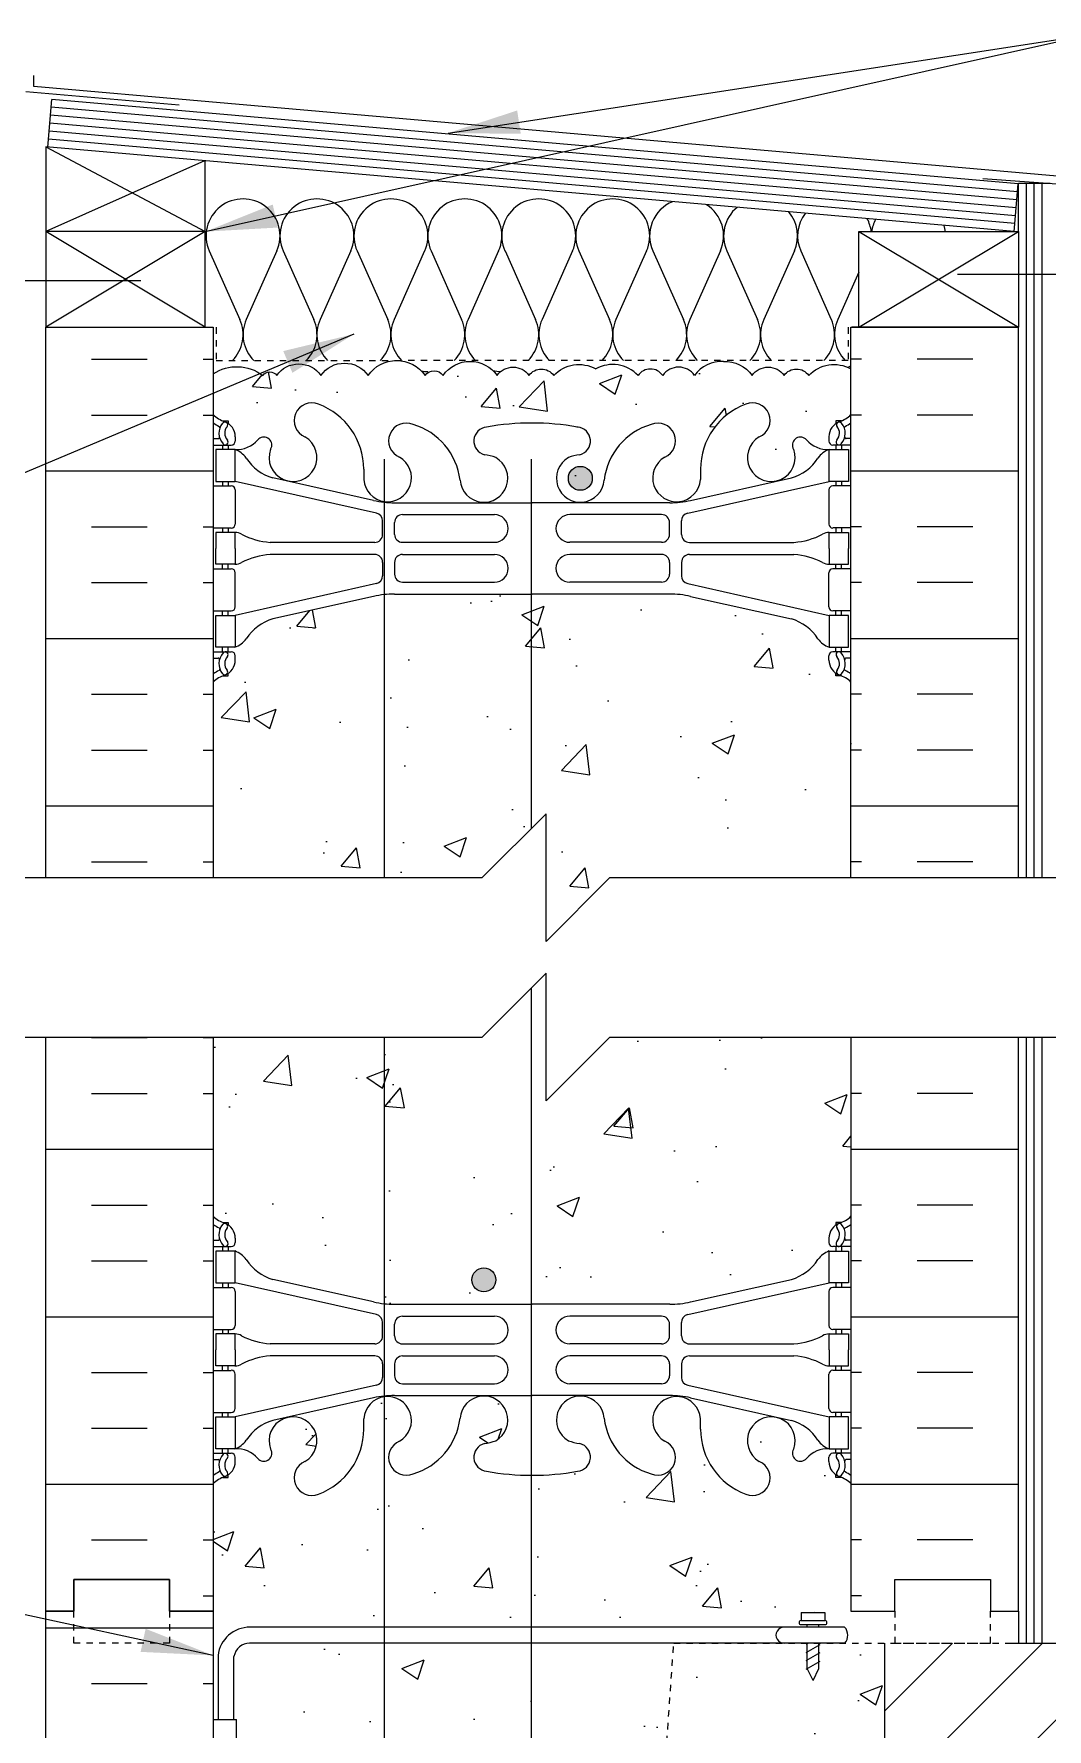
# Model space of a CAD drawing. Header units: inches. Extents: x 98 to 204, y 121 to 199.
# Drawn here: x 169.32 to 185.2, y 171.06 to 197.63 of the extents above; entities that cross this region are included whole.
import ezdxf

# ---------------------------------------------------------------- set-up
doc = ezdxf.new("R2010")
doc.units = ezdxf.units.IN
doc.header["$LTSCALE"] = 0.5
doc.header["$MEASUREMENT"] = 0
doc.linetypes.add('DASHED2', pattern=[0.375, 0.25, -0.125])
doc.linetypes.add('HIDDEN2', pattern=[0.1875, 0.125, -0.0625])
for name, color, linetype in [('HATCH', 12, 'Continuous'), ('Hidden2', 12, 'HIDDEN2'), ('line25', 2, 'Continuous'), ('LINE3', 3, 'Continuous'), ('LINE50', 5, 'Continuous'), ('LINE9', 9, 'Continuous'), ('TEXT', 4, 'Continuous'), ('Web_Edge', 9, 'Continuous')]:
    doc.layers.add(name, color=color, linetype=linetype)
doc.styles.add('DIM', font='romans.shx', dxfattribs={"width": 0.7})
doc.dimstyles.new('ext_12', dxfattribs={"dimscale": 12, "dimtxt": 0.09375, "dimasz": 0.09375, "dimexe": 0.09375, "dimexo": 0.0625, "dimgap": 0.0625, "dimtad": 1, "dimdec": 1, "dimzin": 3, "dimdsep": 46, "dimlunit": 4, "dimtxsty": 'DIM', "dimcen": 0.09, "dimdle": 0.09375, "dimclrt": 4, "dimadec": 0, "dimazin": 0, "dimtfac": 1, "dimtdec": 1, "dimtmove": 2, "dimatfit": 3, "dimfxl": 1, "dimfrac": 2, "dimtolj": 1, "dimtzin": 0, "dimarcsym": 0})

msp = doc.modelspace()

# ---------------------------------------------------------------- hatches: boundary and pattern name
at = {"layer": 'HATCH'}
h = msp.add_hatch(dxfattribs=at)
h.set_pattern_fill('INSUL', color=256, scale=7, style=0)
h.set_pattern_definition([(0, (-2754.034, -221.3484), (0, 2.625), []), (0, (-2754.034, -220.4734), (0, 2.625), [0.875, -0.875]), (0, (-2754.034, -219.5984), (0, 2.625), [0.875, -0.875])])
h.paths.add_polyline_path([(172.128, 193.03), (169.503, 193.03), (169.503, 184.405), (172.128, 184.405)])
h = msp.add_hatch(dxfattribs=at)
h.set_pattern_fill('INSUL', color=256, scale=7, style=0)
h.set_pattern_definition([(180, (3108.2892, -221.3484), (0, 2.625), []), (180, (3108.2892, -220.4734), (0, 2.625), [0.875, -0.875]), (180, (3108.2892, -219.5984), (0, 2.625), [0.875, -0.875])])
h.paths.add_polyline_path([(184.753, 193.03), (182.128, 193.03), (182.128, 184.405), (184.753, 184.405)])
h = msp.add_hatch(dxfattribs=at)
h.set_pattern_fill('AR-CONC', color=256, scale=0.5)
h.set_pattern_definition([(50, (0, 0), (3.5863, -0.31376), [0.375, -4.125]), (355, (0, 0), (-0.693757, 3.76096), [0.3, -3.3]), (100.4514, (0.299, -0.026), (2.892544, 3.4472), [0.3187, -3.50571]), (46.1842, (0, 1), (5.33621, -0.8276), [0.5625, -6.1875]), (96.6356, (0.4447, 0.931), (4.67331, 4.87059), [0.47805, -5.25857]), (351.1842, (0, 1), (4.67331, 4.87059), [0.45, -4.95]), (21, (0.5, 0.75), (2.984535, -2.013094), [0.375, -4.125]), (326, (0.5, 0.75), (1.216577, 3.62575), [0.3, -3.3]), (71.4514, (0.7487, 0.5822), (4.20111, 1.612656), [0.3187, -3.50571]), (37.5, (0, 0), (0.060799, 1.664469), [0, -3.26, 0, -3.35, 0, -3.3125]), (7.5, (0, 0), (1.315348, 1.972059), [0, -1.91, 0, -3.185, 0, -1.2625]), (327.5, (-1.115, 0), (2.669112, -0.1127744), [0, -1.25, 0, -3.9, 0, -5.175]), (317.5, (-1.615, 0), (2.91593, 0.500525), [0, -1.625, 0, -2.59, 0, -3.675])])
h.paths.add_polyline_path([(182.128, 148.713, 0.08841), (181.982, 148.81), (181.892, 148.81), (181.892, 148.852, -0.249069), (181.782, 149.059), (181.782, 149.127, -0.414214), (181.844, 149.189), (181.892, 149.189), (181.892, 149.259), (181.787, 149.259, -0.155529), (181.611, 149.393, 0.180914), (181.193, 149.704), (179.612, 150.057, 0.054974), (179.286, 150.093), (177.128, 150.093), (174.97, 150.093, 0.054974), (174.643, 150.057), (173.062, 149.704, 0.180914), (172.644, 149.393, -0.155529), (172.469, 149.259), (172.364, 149.259), (172.364, 149.189), (172.411, 149.189, -0.414214), (172.474, 149.127), (172.474, 149.059, -0.249069), (172.364, 148.852), (172.364, 148.81), (172.274, 148.81, 0.088416), (172.128, 148.713), (172.128, 145.908), (175.917, 145.908), (176.917, 146.908), (176.917, 145.908), (176.917, 144.908), (177.917, 145.908), (182.128, 145.908)])
h.paths.add_polyline_path([(182.128, 154.905), (182.128, 155.665), (182.043, 155.404, -0.6), (181.943, 155.404), (181.894, 155.554), (181.768, 155.554, -0.414214), (181.718, 155.604), (181.718, 155.634), (181.618, 155.634), (181.618, 157.471, 0.108935), (181.465, 157.358, -0.8344), (181.253, 157.484), (181.265, 157.505, 2.155404), (180.726, 157.31, -1), (180.513, 156.799, -0.311223), (179.804, 157.815), (179.804, 157.98, 1.661382), (179.243, 157.628, -1), (179.03, 157.117, -0.30095), (178.294, 157.989, 1.661382), (177.732, 157.636, 0.055617), (177.912, 157.591, -0.843243), (177.877, 157.158, -0.049932), (177.128, 157.094, -0.049932), (176.378, 157.158, -0.843243), (176.343, 157.591, 0.055617), (176.523, 157.636, 1.661382), (175.962, 157.989, -0.30095), (175.225, 157.117, -1), (175.012, 157.628, 1.661382), (174.451, 157.98), (174.451, 157.815, -0.311223), (173.742, 156.799, -1), (173.529, 157.31, 2.155404), (172.99, 157.505), (173.002, 157.484, -0.834375), (172.79, 157.358, 0.108938), (172.638, 157.471), (172.638, 155.634), (172.538, 155.634), (172.538, 155.604, -0.414214), (172.488, 155.554), (172.362, 155.554), (172.313, 155.404, -0.6), (172.213, 155.404), (172.128, 155.665), (172.128, 154.905), (172.128, 152.905, 0.088416), (172.274, 152.808), (172.364, 152.808), (172.364, 152.766, -0.249069), (172.474, 152.559), (172.474, 152.492, -0.414214), (172.411, 152.429), (172.364, 152.429), (172.364, 152.359), (172.469, 152.359, 0.231736), (172.826, 152.51, -0.8344), (173.038, 152.385), (173.026, 152.363, 2.155404), (173.565, 152.558, -1), (173.778, 153.069, -0.311223), (174.487, 152.053), (174.487, 151.888, 1.661382), (175.048, 152.24, -1), (175.261, 152.752, -0.30095), (175.998, 151.879, 1.661382), (176.559, 152.232, 0.055617), (176.379, 152.278, -0.843243), (176.414, 152.71, -0.047544), (177.128, 152.775, -0.047544), (177.841, 152.71, -0.843243), (177.876, 152.278, 0.055617), (177.696, 152.232, 1.661382), (178.258, 151.879, -0.30095), (178.994, 152.752, -1), (179.207, 152.24, 1.661382), (179.768, 151.888), (179.768, 152.053, -0.311223), (180.477, 153.069, -1), (180.69, 152.558, 2.155404), (181.229, 152.363), (181.217, 152.385, -0.834375), (181.429, 152.51, 0.23174), (181.787, 152.359), (181.892, 152.359), (181.892, 152.429), (181.844, 152.429, -0.414214), (181.782, 152.492), (181.782, 152.559, -0.249069), (181.892, 152.766), (181.892, 152.808), (181.982, 152.808, 0.08841), (182.128, 152.905)])
h.paths.add_polyline_path([(177.051, 159.739, 0.225652), (176.676, 160.114), (173.013, 160.114, 0.225652), (172.638, 159.739), (172.638, 158.899, 0.225652), (173.013, 158.524), (176.676, 158.524, 0.225652), (177.051, 158.899)])
h.paths.add_polyline_path([(177.051, 161.521, 0.225652), (176.676, 161.896), (173.013, 161.896, 0.225652), (172.638, 161.521), (172.638, 160.68, 0.225652), (173.013, 160.305), (176.676, 160.305, 0.225652), (177.051, 160.68)])
h.paths.add_polyline_path([(181.618, 161.521, 0.225652), (181.243, 161.896), (177.579, 161.896, 0.225652), (177.204, 161.521), (177.204, 160.68, 0.225652), (177.579, 160.305), (181.243, 160.305, 0.225652), (181.618, 160.68)])
h.paths.add_polyline_path([(181.243, 160.114), (177.579, 160.114, 0.225652), (177.204, 159.739), (177.204, 158.899, 0.225652), (177.579, 158.524), (181.243, 158.524, 0.225652), (181.618, 158.899), (181.618, 159.739, 0.225652)])
h.paths.add_polyline_path([(181.618, 163.593), (181.498, 163.793), (181.498, 163.905), (182.128, 163.905), (182.128, 164.405), (178.815, 164.405, -0.146886), (178.712, 164.436, 0.282763), (178.642, 164.399, 0.520567), (178.438, 164.399, 0.520567), (178.231, 164.399, 0.520567), (178.093, 164.399, 0.520567), (177.955, 164.399, 0.520567), (177.557, 164.399, 0.520567), (177.396, 164.399, 0.520567), (177.175, 164.399, 0.520567), (176.895, 164.399, 0.520567), (176.708, 164.399, 0.520567), (176.481, 164.399, 0.507124), (176.262, 164.399, 0.507124), (176.043, 164.399, 0.520567), (175.816, 164.399, 0.520567), (175.629, 164.399, 0.520567), (175.349, 164.399, 0.520567), (175.128, 164.399, 0.520567), (174.967, 164.399, 0.520567), (174.569, 164.399, 0.520567), (174.431, 164.399, 0.520567), (174.293, 164.399, 0.520567), (174.086, 164.399, 0.520567), (173.882, 164.399, 0.498871), (173.762, 164.413, 0.507124), (173.543, 164.413, 0.520567), (173.316, 164.413, 0.520567), (173.129, 164.413, 0.520567), (172.849, 164.413, 0.520567), (172.628, 164.413, 0.410397), (172.493, 164.438), (172.493, 164.28), (172.128, 164.28), (172.128, 163.905), (172.758, 163.905), (172.758, 163.793), (172.638, 163.593), (172.638, 162.231, 0.268156), (172.799, 162.083), (181.456, 162.083, 0.268138), (181.618, 162.231)])
h.paths.add_polyline_path([(178.979, 167.124), (179.104, 168.911, 0.932515), (179.156, 169.657), (179.348, 172.405), (172.697, 172.405, 0.366745), (172.453, 172.194), (172.453, 171.21), (172.493, 171.21), (172.493, 170.01), (172.128, 170.01), (172.128, 169.26), (172.493, 169.26), (172.493, 168.06), (172.128, 168.06), (172.128, 167.31), (172.493, 167.31), (172.493, 166.11), (172.128, 166.11), (172.128, 165.36), (172.493, 165.36), (172.493, 164.438, -0.410397), (172.628, 164.413, -0.520567), (172.849, 164.413, -0.520567), (173.129, 164.413, -0.520567), (173.316, 164.413, -0.520567), (173.543, 164.413, -0.507124), (173.762, 164.413, -0.498871), (173.882, 164.399, -0.520567), (174.086, 164.399, -0.520567), (174.293, 164.399, -0.520567), (174.431, 164.399, -0.520567), (174.569, 164.399, -0.520567), (174.967, 164.399, -0.520567), (175.128, 164.399, -0.520567), (175.349, 164.399, -0.520567), (175.629, 164.399, -0.520567), (175.816, 164.399, -0.520567), (176.043, 164.399, -0.507124), (176.262, 164.399, -0.507124), (176.481, 164.399, -0.520567), (176.708, 164.399, -0.520567), (176.895, 164.399, -0.520567), (177.175, 164.399, -0.520567), (177.396, 164.399, -0.520567), (177.557, 164.399, -0.520567), (177.955, 164.399, -0.520567), (178.093, 164.399, -0.520567), (178.231, 164.399, -0.520567), (178.438, 164.399, -0.520567), (178.642, 164.399, -0.282763), (178.712, 164.436, -0.743853), (178.815, 164.78)])
h.paths.add_polyline_path([(182.655, 170.905), (182.655, 172.405), (181.626, 172.405), (181.626, 172.007), (181.533, 171.82), (181.439, 172.007), (181.439, 172.405), (179.348, 172.405), (179.156, 169.657, -0.932515), (179.104, 168.911), (178.979, 167.124), (180.425, 167.276, -0.559194)])
h.paths.add_polyline_path([(182.655, 170.905, 0.559194), (180.425, 167.276, 1.788289)])
h.paths.add_polyline_path([(182.128, 174.905, 0.08841), (181.982, 175.003), (181.892, 175.003), (181.892, 175.044, -0.249069), (181.782, 175.251), (181.782, 175.319, -0.414214), (181.844, 175.381), (181.892, 175.381), (181.892, 175.451), (181.787, 175.451, 0.231736), (181.429, 175.3, -0.8344), (181.217, 175.426), (181.229, 175.447, 2.155404), (180.69, 175.253, -1), (180.477, 174.742, -0.311223), (179.768, 175.758), (179.768, 175.923, 1.661382), (179.207, 175.57, -1), (178.994, 175.059, -0.30095), (178.258, 175.931, 1.661382), (177.696, 175.578, 0.055617), (177.876, 175.533, -0.843243), (177.841, 175.101, -0.047544), (177.128, 175.036, -0.047544), (176.414, 175.101, -0.843243), (176.379, 175.533, 0.055617), (176.559, 175.578, 1.661382), (175.998, 175.931, -0.30095), (175.261, 175.059, -1), (175.048, 175.57, 1.661382), (174.487, 175.923), (174.487, 175.758, -0.311223), (173.778, 174.742, -1), (173.565, 175.253, 2.155404), (173.026, 175.447), (173.038, 175.426, -0.834375), (172.826, 175.3, 0.23174), (172.469, 175.451), (172.364, 175.451), (172.364, 175.381), (172.411, 175.381, -0.414214), (172.474, 175.319), (172.474, 175.251, -0.249069), (172.364, 175.044), (172.364, 175.003), (172.274, 175.003, 0.088416), (172.128, 174.905), (172.128, 172.905), (172.128, 171.21), (172.204, 171.21), (172.204, 172.212, -0.379483), (172.696, 172.655), (181.439, 172.655), (181.439, 172.695), (181.345, 172.695, -1), (181.345, 172.758), (181.345, 172.883), (181.72, 172.883), (181.72, 172.758, -1), (181.72, 172.695), (181.626, 172.695), (181.626, 172.655), (182.029, 172.655, -0.386179), (182.031, 172.405), (182.655, 172.405), (182.815, 172.405), (182.815, 172.905), (182.128, 172.905)])
h.paths.add_polyline_path([(181.611, 178.417, -0.155529), (181.787, 178.551), (181.892, 178.551), (181.892, 178.621), (181.844, 178.621, -0.414214), (181.782, 178.684), (181.782, 178.751, -0.249069), (181.892, 178.959), (181.892, 179), (181.982, 179, 0.08841), (182.128, 179.098), (182.128, 181.905), (178.346, 181.905), (177.346, 180.905), (177.346, 182.905), (176.346, 181.905), (172.128, 181.905), (172.128, 179.098, 0.088416), (172.274, 179), (172.364, 179), (172.364, 178.959, -0.249069), (172.474, 178.751), (172.474, 178.684, -0.414214), (172.411, 178.621), (172.364, 178.621), (172.364, 178.551), (172.469, 178.551, -0.155529), (172.644, 178.417, 0.180914), (173.062, 178.106), (174.643, 177.753, 0.054974), (174.97, 177.717), (177.128, 177.717), (179.286, 177.717, 0.054974), (179.612, 177.753), (181.193, 178.106, 0.180914)])
h.paths.add_polyline_path([(182.128, 187.469, 0.08841), (181.982, 187.566), (181.892, 187.566), (181.892, 187.608, -0.249069), (181.782, 187.815), (181.782, 187.882, -0.414214), (181.844, 187.945), (181.892, 187.945), (181.892, 188.015), (181.787, 188.015, -0.155529), (181.611, 188.149, 0.180914), (181.193, 188.46), (179.612, 188.813, 0.054974), (179.286, 188.849), (177.128, 188.849), (174.97, 188.849, 0.054974), (174.643, 188.813), (173.062, 188.46, 0.180914), (172.644, 188.149, -0.155529), (172.469, 188.015), (172.364, 188.015), (172.364, 187.945), (172.411, 187.945, -0.414214), (172.474, 187.882), (172.474, 187.815, -0.249069), (172.364, 187.608), (172.364, 187.566), (172.274, 187.566, 0.088416), (172.128, 187.469), (172.128, 184.405), (176.346, 184.405), (177.346, 185.405), (177.346, 183.405), (178.346, 184.405), (182.128, 184.405)])
h.paths.add_polyline_path([(182.128, 192.381, 0.336749), (181.466, 192.276, 0.520567), (181.079, 192.276, 0.520567), (180.579, 192.276, 0.259173), (180.128, 192.496, 0.259173), (179.676, 192.276, 0.520567), (179.176, 192.276, 0.520567), (178.79, 192.276, 0.336749), (178.128, 192.381, 0.336749), (177.466, 192.276, 0.520567), (177.079, 192.276, 0.520567), (176.579, 192.276, 0.520567), (175.732, 192.276, 0.520567), (175.45, 192.276, 0.520567), (174.556, 192.276, 0.520567), (173.816, 192.276, 0.520567), (173.123, 192.276, 0.520567), (172.903, 192.276, 0.321585), (172.128, 192.301), (172.128, 191.661, 0.088416), (172.274, 191.564), (172.364, 191.564), (172.364, 191.522, -0.249069), (172.474, 191.315), (172.474, 191.247, -0.414214), (172.411, 191.185), (172.364, 191.185), (172.364, 191.115), (172.469, 191.115, 0.231736), (172.826, 191.266, -0.8344), (173.038, 191.14), (173.026, 191.119, 2.155404), (173.565, 191.313, -1), (173.778, 191.825, -0.311223), (174.487, 190.809), (174.487, 190.644, 1.661382), (175.048, 190.996, -1), (175.261, 191.507, -0.30095), (175.998, 190.635, 1.661382), (176.559, 190.988, 0.055617), (176.379, 191.033, -0.843243), (176.414, 191.466, -0.047544), (177.128, 191.531, -0.047544), (177.841, 191.466, -0.843243), (177.876, 191.033, 0.055617), (177.696, 190.988, 1.661382), (178.258, 190.635, -0.30095), (178.994, 191.507, -1), (179.207, 190.996, 1.661382), (179.768, 190.644), (179.768, 190.809, -0.311223), (180.477, 191.825, -1), (180.69, 191.313, 2.155404), (181.229, 191.119), (181.217, 191.14, -0.834375), (181.429, 191.266, 0.23174), (181.787, 191.115), (181.892, 191.115), (181.892, 191.185), (181.844, 191.185, -0.414214), (181.782, 191.247), (181.782, 191.315, -0.249069), (181.892, 191.522), (181.892, 191.564), (181.982, 191.564, 0.08841), (182.128, 191.661)])
h = msp.add_hatch(dxfattribs=at)
h.set_pattern_fill('INSUL', color=256, scale=7, style=0)
h.set_pattern_definition([(0, (-2754.034, -224.1043), (0, 2.625), []), (0, (-2754.034, -223.2293), (0, 2.625), [0.875, -0.875]), (0, (-2754.034, -222.3543), (0, 2.625), [0.875, -0.875])])
h.paths.add_polyline_path([(172.128, 181.905), (169.503, 181.905), (169.503, 172.905), (169.94, 172.905), (169.94, 173.405), (171.44, 173.405), (171.44, 172.905), (172.128, 172.905)])
h = msp.add_hatch(dxfattribs=at)
h.set_pattern_fill('INSUL', color=256, scale=7, style=0)
h.set_pattern_definition([(180, (3108.2892, -224.1043), (0, 2.625), []), (180, (3108.2892, -223.2293), (0, 2.625), [0.875, -0.875]), (180, (3108.2892, -222.3543), (0, 2.625), [0.875, -0.875])])
h.paths.add_polyline_path([(184.753, 181.905), (182.128, 181.905), (182.128, 172.905), (182.815, 172.905), (182.815, 173.405), (184.315, 173.405), (184.315, 172.905), (184.753, 172.905)])
h = msp.add_hatch(dxfattribs=at)
h.set_pattern_fill('INSUL', color=256, scale=7, style=0)
h.set_pattern_definition([(0, (-2754.034, -242.1043), (0, 2.625), []), (0, (-2754.034, -241.2293), (0, 2.625), [0.875, -0.875]), (0, (-2754.034, -240.3543), (0, 2.625), [0.875, -0.875])])
h.paths.add_polyline_path([(169.503, 154.905), (169.94, 154.905), (169.94, 155.405), (171.44, 155.405), (171.44, 154.905), (172.128, 154.905), (172.128, 172.905), (171.44, 172.905), (171.44, 173.405), (169.94, 173.405), (169.94, 172.905), (169.503, 172.905)])
h = msp.add_hatch(dxfattribs=at)
h.set_pattern_fill('ANSI31', color=256, scale=8, style=0)
h.paths.add_polyline_path([(203.393, 166.233, -1.37263), (202.418, 170.891), (203.393, 171.866), (203.393, 172.405), (186.655, 172.405), (184.655, 172.405), (182.655, 172.405), (182.655, 170.905, -1.788289), (180.425, 167.276), (178.979, 167.124), (178.815, 164.78, 0.743853), (178.712, 164.436, -0.189393), (178.762, 164.413, 0.071789), (178.815, 164.405), (201.393, 164.405), (203.393, 164.405)])
h.paths.add_polyline_path([(186.655, 168.405, -1), (191.655, 168.405, -1)], flags=16)
h.paths.add_polyline_path([(193.155, 168.405, -1), (198.155, 168.405, -1)], flags=16)
h.paths.add_polyline_path([(204.393, 170.866), (203.393, 170.866), (202.594, 170.866, -0.137255), (203.807, 170.281)])
at = {"layer": 'LINE3'}
h = msp.add_hatch(color=256, dxfattribs=at)
h.paths.add_polyline_path([(178.068, 190.697, 0.831395), (177.699, 190.697)])
h.paths.add_polyline_path([(178.071, 190.663, 0.045935), (178.068, 190.697), (177.699, 190.697, 0.045935), (177.696, 190.663, 1)])
h = msp.add_hatch(color=256, dxfattribs=at)
h.paths.add_polyline_path([(176.556, 178.134, 0.831395), (176.187, 178.134)])
h.paths.add_polyline_path([(176.559, 178.099, 0.045935), (176.556, 178.134), (176.187, 178.134, 0.045935), (176.184, 178.099, 1)])

# ---------------------------------------------------------------- linework, layer by layer
at = {"layer": 'HATCH'}
for p, q in [((169.315, 196.804), (169.315, 196.979)), ((171.594, 196.51), (169.19, 196.721)), ((185.834, 195.359), (169.315, 196.804)), ((184.741, 195.153), (169.587, 196.479)), ((184.709, 194.779), (169.555, 196.105)), ((184.72, 194.904), (169.566, 196.23)), ((184.73, 195.028), (169.577, 196.354)), ((169.503, 195.859), (172.003, 194.53)), ((184.698, 194.655), (169.544, 195.981)), ((171.992, 195.641), (169.503, 194.53)), ((185.503, 195.264), (184.196, 195.356)), ((184.878, 184.405), (184.878, 195.282)), ((185.003, 184.405), (185.003, 195.282)), ((185.128, 184.405), (185.128, 195.282)), ((172.003, 193.03), (169.503, 194.53)), ((172.003, 194.53), (169.503, 193.03)), ((182.253, 193.03), (184.753, 194.53)), ((182.253, 194.53), (184.753, 193.03)), ((172.066, 194.227), (172.545, 193.153)), ((173.125, 194.227), (172.646, 193.153)), ((173.225, 194.227), (173.704, 193.153)), ((174.284, 194.227), (173.805, 193.153)), ((174.384, 194.227), (174.864, 193.153)), ((175.443, 194.227), (174.964, 193.153)), ((175.543, 194.227), (176.023, 193.153)), ((176.602, 194.227), (176.124, 193.153)), ((176.703, 194.227), (177.182, 193.153)), ((177.762, 194.227), (177.283, 193.153)), ((177.862, 194.227), (178.342, 193.153)), ((178.921, 194.227), (178.442, 193.153)), ((179.022, 194.227), (179.501, 193.153)), ((180.081, 194.227), (179.602, 193.153)), ((180.181, 194.227), (180.661, 193.153)), ((181.24, 194.227), (180.762, 193.153)), ((181.341, 194.227), (181.82, 193.153)), ((182.253, 193.896), (181.921, 193.153)), ((184.878, 172.405), (184.878, 181.905)), ((185.003, 172.405), (185.003, 181.905)), ((185.128, 172.405), (185.128, 181.905))]:
    msp.add_line(p, q, dxfattribs=at)
at = {"layer": 'HATCH', "color": 6, "linetype": 'DASHED2', "ltscale": 0.5}
for points in [[(170.815, 193.03), (172.172, 193.03), (172.172, 192.509), (175.128, 192.509)], [(183.44, 193.03), (182.084, 193.03), (182.084, 192.509), (175.128, 192.509)]]:
    msp.add_lwpolyline(points, dxfattribs=at)
at = {"layer": 'HATCH'}
for points in [[(172.128, 192.301, -0.321585), (172.903, 192.276, -0.520567), (173.123, 192.276, -0.520567), (173.816, 192.276, -0.520567), (174.556, 192.276, -0.520567), (175.45, 192.276, -0.520567), (175.732, 192.276, -0.520567), (176.579, 192.276, -0.520567), (177.079, 192.276, -0.520567), (177.466, 192.276, -0.336749), (178.128, 192.381)], [(180.128, 192.496, 0.259173), (179.676, 192.276, 0.520567), (179.176, 192.276, 0.520567), (178.79, 192.276, 0.336749), (178.128, 192.381)], [(180.128, 192.496, -0.259173), (180.579, 192.276, -0.520567), (181.079, 192.276, -0.520567), (181.466, 192.276, -0.336749), (182.128, 192.381)]]:
    msp.add_lwpolyline(points, format="xyb", dxfattribs=at)
for centre, start, end in [((172.595, 194.463), 335.9664, 204.0694), ((173.754, 194.463), 335.9664, 204.0694), ((174.914, 194.463), 335.9664, 204.0694), ((176.073, 194.463), 335.9664, 204.0694), ((177.232, 194.463), 335.9664, 204.0694), ((178.392, 194.463), 335.9664, 204.0694), ((179.551, 194.463), 112.479, 204.0694), ((179.551, 194.463), 335.9664, 57.521), ((180.711, 194.463), 129.5312, 204.0694), ((180.711, 194.463), 335.9664, 40.4688), ((181.87, 194.463), 142.4145, 204.0694), ((181.87, 194.463), 6.6407, 27.5855), ((183.03, 194.463), 153.6388, 173.3593), ((183.03, 194.463), 6.6407, 16.3612), ((172.016, 192.917), 315.3149, 24.0694), ((173.175, 192.917), 155.9664, 224.6851), ((173.175, 192.917), 315.3149, 24.0694), ((174.334, 192.917), 155.9664, 224.6851), ((174.334, 192.917), 315.3149, 24.0694), ((175.494, 192.917), 155.9664, 224.6851), ((175.493, 192.917), 315.3149, 24.0694), ((176.653, 192.917), 155.9664, 224.6851), ((176.653, 192.917), 315.3149, 24.0694), ((177.813, 192.917), 155.9664, 224.6851), ((177.812, 192.917), 315.3149, 24.0694), ((178.972, 192.917), 155.9664, 224.6851), ((178.972, 192.917), 315.3149, 24.0694), ((180.131, 192.917), 155.9664, 224.6851), ((180.131, 192.917), 315.3149, 24.0694), ((181.291, 192.917), 155.9664, 224.6851), ((181.291, 192.917), 315.3149, 24.0694), ((182.451, 192.917), 155.9664, 224.6851), ((181.812, 192.917), 297.6798, 302.977), ((175.494, 192.917), 259.8878, 270), ((176.653, 192.917), 255.8368, 268.3302)]:
    msp.add_arc(centre, 0.58, start, end, dxfattribs=at)
at = {"layer": 'Hidden2'}
for p, q in [((179.156, 169.657), (179.348, 172.405)), ((179.348, 172.405), (184.655, 172.405))]:
    msp.add_line(p, q, dxfattribs=at)
at = {"layer": 'line25'}
for p, q in [((169.533, 195.856), (169.598, 196.603)), ((184.752, 195.277), (169.598, 196.603)), ((169.503, 195.859), (169.503, 193.03)), ((184.687, 194.53), (169.503, 195.859)), ((172.003, 193.03), (172.003, 195.64)), ((184.687, 194.53), (184.752, 195.277)), ((184.753, 194.53), (184.753, 195.282)), ((185.253, 195.282), (184.753, 195.282)), ((172.003, 194.53), (169.503, 194.53)), ((172.128, 193.03), (172.128, 184.405)), ((182.128, 184.405), (182.128, 193.03)), ((172.128, 181.905), (172.128, 172.905)), ((182.128, 181.905), (182.128, 172.905)), ((172.128, 172.905), (172.128, 171.21)), ((184.753, 172.905), (184.753, 172.405)), ((182.655, 172.405), (182.655, 170.905)), ((184.655, 172.405), (186.655, 172.405)), ((172.128, 171.21), (172.128, 154.905)), ((172.128, 171.21), (172.493, 171.21)), ((172.493, 170.01), (172.493, 171.21))]:
    msp.add_line(p, q, dxfattribs=at)
msp.add_lwpolyline([(184.753, 194.53), (184.753, 193.03), (182.253, 193.03), (182.253, 194.53)], close=True, dxfattribs=at)
at = {"layer": 'LINE3'}
for p, q in [((174.81, 190.961), (174.81, 184.405)), ((177.114, 190.961), (177.114, 185.173)), ((177.114, 182.673), (177.114, 164.453)), ((174.81, 181.905), (174.81, 145.908))]:
    msp.add_line(p, q, dxfattribs=at)
for centre in [(177.884, 190.663), (176.372, 178.099)]:
    msp.add_circle(centre, 0.188, dxfattribs=at)
at = {"layer": 'LINE50'}
for p, q in [((169.503, 193.03), (172.128, 193.03)), ((169.503, 184.405), (169.503, 193.03)), ((182.128, 193.03), (184.753, 193.03)), ((184.753, 184.405), (184.753, 193.03)), ((169.503, 172.905), (169.503, 181.905)), ((169.503, 154.905), (169.503, 172.905)), ((181.56, 172.905), (181.56, 172.905))]:
    msp.add_line(p, q, dxfattribs=at)
for points in [[(182.128, 172.905), (182.815, 172.905), (182.815, 173.405), (184.315, 173.405), (184.315, 172.905), (184.753, 172.905), (184.753, 181.905)], [(172.128, 172.905), (171.44, 172.905), (171.44, 173.405), (169.94, 173.405), (169.94, 172.905), (169.503, 172.905)], [(169.503, 172.905), (169.94, 172.905), (169.94, 173.405), (171.44, 173.405), (171.44, 172.905), (172.128, 172.905)]]:
    msp.add_lwpolyline(points, dxfattribs=at)
at = {"layer": 'LINE9'}
for p, q in [((169.145, 193.766), (170.991, 193.766)), ((185.643, 193.86), (183.797, 193.86)), ((176.346, 184.405), (177.346, 185.405)), ((177.346, 183.405), (177.346, 185.405)), ((168.19, 184.405), (176.346, 184.405)), ((178.346, 184.405), (177.346, 183.405)), ((178.346, 184.405), (186.503, 184.405)), ((176.346, 181.905), (177.346, 182.905)), ((177.346, 180.905), (177.346, 182.905)), ((168.19, 181.905), (176.346, 181.905)), ((178.346, 181.905), (177.346, 180.905)), ((178.346, 181.905), (186.503, 181.905)), ((181.345, 172.883), (181.345, 172.758)), ((181.345, 172.883), (181.72, 172.883)), ((181.345, 172.758), (181.72, 172.758)), ((181.72, 172.883), (181.72, 172.758)), ((182.029, 172.655), (172.696, 172.655)), ((181.345, 172.695), (181.72, 172.695)), ((181.345, 172.695), (181.72, 172.695)), ((181.439, 172.655), (181.439, 172.695)), ((181.626, 172.655), (181.626, 172.695)), ((172.204, 172.212), (172.204, 171.21)), ((172.453, 171.21), (172.453, 172.194)), ((182.031, 172.405), (172.697, 172.405)), ((181.425, 172.39), (181.451, 172.405)), ((181.425, 172.257), (181.643, 172.383)), ((181.425, 172.132), (181.643, 172.258)), ((181.439, 172.007), (181.439, 172.405)), ((181.626, 172.007), (181.626, 172.405)), ((181.425, 171.999), (181.643, 172.125)), ((181.533, 171.82), (181.439, 172.007)), ((181.533, 171.82), (181.626, 172.007))]:
    msp.add_line(p, q, dxfattribs=at)
at = {"layer": 'LINE9', "linetype": 'DASHED2', "ltscale": 0.15}
for points in [[(171.44, 172.905), (171.44, 172.905), (171.44, 172.405), (169.94, 172.405), (169.94, 172.905), (169.94, 172.905)], [(171.44, 172.905), (171.44, 172.905), (171.44, 172.405), (169.94, 172.405), (169.94, 172.905), (169.94, 172.905)], [(182.815, 172.905), (182.815, 172.905), (182.815, 172.405), (184.315, 172.405), (184.315, 172.905), (184.315, 172.905)]]:
    msp.add_lwpolyline(points, dxfattribs=at)
at = {"layer": 'LINE9'}
for centre, radius, start, end in [((181.345, 172.727), 0.0312, 90, 270), ((181.72, 172.727), 0.0312, 270, 90), ((172.699, 172.156), 0.499, 89.3543, 173.5797), ((181.077, 172.53), 0.125, 89.3947, 270.6053), ((181.892, 172.529), 0.186, 318.1805, 42.6425), ((172.699, 172.156), 0.249, 89.3543, 171.2068)]:
    msp.add_arc(centre, radius, start, end, dxfattribs=at)
at = {"layer": 'Web_Edge'}
for p, q in [((172.274, 191.564), (172.364, 191.564)), ((172.364, 191.564), (172.364, 191.522)), ((181.982, 191.564), (181.892, 191.564)), ((181.892, 191.564), (181.892, 191.522)), ((172.128, 191.285), (172.205, 191.285)), ((172.128, 191.185), (172.411, 191.185)), ((172.274, 191.185), (172.274, 191.115)), ((172.364, 191.185), (172.364, 191.115)), ((172.474, 191.315), (172.474, 191.247)), ((173.026, 191.119), (173.038, 191.14)), ((181.229, 191.119), (181.217, 191.14)), ((181.782, 191.315), (181.782, 191.247)), ((182.128, 191.185), (181.844, 191.185)), ((181.892, 191.185), (181.892, 191.115)), ((181.982, 191.185), (181.982, 191.115)), ((182.128, 191.285), (182.05, 191.285)), ((174.487, 190.809), (174.487, 190.644)), ((179.768, 190.809), (179.768, 190.644)), ((172.128, 190.545), (172.411, 190.545)), ((172.274, 190.615), (172.274, 190.545)), ((172.364, 190.615), (172.364, 190.545)), ((174.686, 190.118), (172.469, 190.615)), ((174.643, 190.317), (173.062, 190.67)), ((179.569, 190.118), (181.787, 190.615)), ((179.612, 190.317), (181.193, 190.67)), ((182.128, 190.545), (181.844, 190.545)), ((181.892, 190.615), (181.892, 190.545)), ((181.982, 190.615), (181.982, 190.545)), ((172.474, 190.482), (172.474, 189.947)), ((174.97, 190.281), (177.128, 190.281)), ((179.286, 190.281), (177.128, 190.281)), ((181.782, 190.482), (181.782, 189.947)), ((174.784, 189.784), (174.784, 189.996)), ((175.096, 190.094), (176.536, 190.094)), ((179.159, 190.094), (177.719, 190.094)), ((179.471, 189.784), (179.471, 189.996)), ((172.128, 189.885), (172.411, 189.885)), ((172.274, 189.885), (172.274, 189.815)), ((172.364, 189.885), (172.364, 189.815)), ((174.971, 189.785), (174.971, 189.969)), ((179.284, 189.785), (179.284, 189.969)), ((182.128, 189.885), (181.844, 189.885)), ((181.892, 189.885), (181.892, 189.815)), ((181.982, 189.885), (181.982, 189.815)), ((174.659, 189.659), (173.021, 189.659)), ((174.659, 189.471), (173.021, 189.471)), ((175.096, 189.66), (176.536, 189.66)), ((175.096, 189.47), (176.536, 189.47)), ((179.159, 189.66), (177.719, 189.66)), ((179.159, 189.47), (177.719, 189.47)), ((179.596, 189.659), (181.234, 189.659)), ((179.596, 189.471), (181.234, 189.471)), ((172.128, 189.245), (172.411, 189.245)), ((172.274, 189.245), (172.274, 189.315)), ((172.364, 189.245), (172.364, 189.315)), ((174.784, 189.346), (174.784, 189.134)), ((174.971, 189.345), (174.971, 189.161)), ((179.284, 189.345), (179.284, 189.161)), ((179.471, 189.346), (179.471, 189.134)), ((182.128, 189.245), (181.844, 189.245)), ((181.892, 189.245), (181.892, 189.315)), ((181.982, 189.245), (181.982, 189.315)), ((174.686, 189.012), (172.469, 188.515)), ((172.474, 188.647), (172.474, 189.182)), ((175.096, 189.036), (176.536, 189.036)), ((179.159, 189.036), (177.719, 189.036)), ((179.569, 189.012), (181.787, 188.515)), ((181.782, 188.647), (181.782, 189.182)), ((174.643, 188.813), (173.062, 188.46)), ((174.97, 188.849), (177.128, 188.849)), ((179.286, 188.849), (177.128, 188.849)), ((179.612, 188.813), (181.193, 188.46)), ((172.128, 188.585), (172.411, 188.585)), ((172.274, 188.515), (172.274, 188.585)), ((172.364, 188.515), (172.364, 188.585)), ((182.128, 188.585), (181.844, 188.585)), ((181.892, 188.515), (181.892, 188.585)), ((181.982, 188.515), (181.982, 188.585)), ((172.128, 187.945), (172.411, 187.945)), ((172.274, 187.945), (172.274, 188.015)), ((172.364, 187.945), (172.364, 188.015)), ((172.474, 187.815), (172.474, 187.882)), ((181.782, 187.815), (181.782, 187.882)), ((182.128, 187.945), (181.844, 187.945)), ((181.892, 187.945), (181.892, 188.015)), ((181.982, 187.945), (181.982, 188.015)), ((172.128, 187.845), (172.205, 187.845)), ((172.364, 187.566), (172.364, 187.608)), ((181.892, 187.566), (181.892, 187.608)), ((182.128, 187.845), (182.05, 187.845)), ((172.274, 187.566), (172.364, 187.566)), ((181.982, 187.566), (181.892, 187.566)), ((172.274, 179), (172.364, 179)), ((172.364, 179), (172.364, 178.959)), ((181.982, 179), (181.892, 179)), ((181.892, 179), (181.892, 178.959)), ((172.128, 178.721), (172.205, 178.721)), ((172.128, 178.621), (172.411, 178.621)), ((172.274, 178.621), (172.274, 178.551)), ((172.364, 178.621), (172.364, 178.551)), ((172.474, 178.751), (172.474, 178.684)), ((181.782, 178.751), (181.782, 178.684)), ((182.128, 178.621), (181.844, 178.621)), ((181.892, 178.621), (181.892, 178.551)), ((181.982, 178.621), (181.982, 178.551)), ((182.128, 178.721), (182.05, 178.721)), ((172.274, 178.051), (172.274, 177.981)), ((172.364, 178.051), (172.364, 177.981)), ((174.686, 177.555), (172.469, 178.051)), ((174.643, 177.753), (173.062, 178.106)), ((179.569, 177.555), (181.787, 178.051)), ((179.612, 177.753), (181.193, 178.106)), ((181.892, 178.051), (181.892, 177.981)), ((181.982, 178.051), (181.982, 177.981)), ((172.128, 177.981), (172.411, 177.981)), ((172.474, 177.919), (172.474, 177.384)), ((181.782, 177.919), (181.782, 177.384)), ((182.128, 177.981), (181.844, 177.981)), ((174.97, 177.717), (177.128, 177.717)), ((175.096, 177.53), (176.536, 177.53)), ((179.286, 177.717), (177.128, 177.717)), ((179.159, 177.53), (177.719, 177.53)), ((172.128, 177.321), (172.411, 177.321)), ((172.274, 177.321), (172.274, 177.251)), ((172.364, 177.321), (172.364, 177.251)), ((174.784, 177.22), (174.784, 177.433)), ((174.971, 177.221), (174.971, 177.405)), ((179.284, 177.221), (179.284, 177.405)), ((179.471, 177.22), (179.471, 177.433)), ((182.128, 177.321), (181.844, 177.321)), ((181.892, 177.321), (181.892, 177.251)), ((181.982, 177.321), (181.982, 177.251)), ((174.659, 177.095), (173.021, 177.095)), ((175.096, 177.096), (176.536, 177.096)), ((179.159, 177.096), (177.719, 177.096)), ((179.596, 177.095), (181.234, 177.095)), ((172.274, 176.681), (172.274, 176.751)), ((172.364, 176.681), (172.364, 176.751)), ((174.659, 176.907), (173.021, 176.907)), ((174.784, 176.782), (174.784, 176.57)), ((174.971, 176.781), (174.971, 176.597)), ((175.096, 176.906), (176.536, 176.906)), ((179.159, 176.906), (177.719, 176.906)), ((179.284, 176.781), (179.284, 176.597)), ((179.471, 176.782), (179.471, 176.57)), ((179.596, 176.907), (181.234, 176.907)), ((181.892, 176.681), (181.892, 176.751)), ((181.982, 176.681), (181.982, 176.751)), ((172.128, 176.681), (172.411, 176.681)), ((174.686, 176.448), (172.469, 175.951)), ((172.474, 176.084), (172.474, 176.619)), ((175.096, 176.472), (176.536, 176.472)), ((179.159, 176.472), (177.719, 176.472)), ((179.569, 176.448), (181.787, 175.951)), ((181.782, 176.084), (181.782, 176.619)), ((182.128, 176.681), (181.844, 176.681)), ((174.643, 176.25), (173.062, 175.897)), ((174.97, 176.286), (177.128, 176.286)), ((179.286, 176.286), (177.128, 176.286)), ((179.612, 176.25), (181.193, 175.897)), ((172.128, 176.021), (172.411, 176.021)), ((172.274, 175.951), (172.274, 176.021)), ((172.364, 175.951), (172.364, 176.021)), ((174.487, 175.758), (174.487, 175.923)), ((179.768, 175.758), (179.768, 175.923)), ((182.128, 176.021), (181.844, 176.021)), ((181.892, 175.951), (181.892, 176.021)), ((181.982, 175.951), (181.982, 176.021)), ((172.128, 175.381), (172.411, 175.381)), ((172.274, 175.381), (172.274, 175.451)), ((172.364, 175.381), (172.364, 175.451)), ((173.026, 175.447), (173.038, 175.426)), ((181.229, 175.447), (181.217, 175.426)), ((182.128, 175.381), (181.844, 175.381)), ((181.892, 175.381), (181.892, 175.451)), ((181.982, 175.381), (181.982, 175.451)), ((172.128, 175.281), (172.205, 175.281)), ((172.474, 175.251), (172.474, 175.319)), ((181.782, 175.251), (181.782, 175.319)), ((182.128, 175.281), (182.05, 175.281)), ((172.274, 175.003), (172.364, 175.003)), ((172.364, 175.003), (172.364, 175.044)), ((181.892, 175.003), (181.892, 175.044)), ((181.982, 175.003), (181.892, 175.003))]:
    msp.add_line(p, q, dxfattribs=at)
for points in [[(172.169, 190.615), (172.469, 190.615), (172.469, 191.115), (172.169, 191.115)], [(182.087, 190.615), (181.787, 190.615), (181.787, 191.115), (182.087, 191.115)], [(172.169, 188.515), (172.469, 188.515), (172.469, 188.015), (172.169, 188.015)], [(182.087, 188.515), (181.787, 188.515), (181.787, 188.015), (182.087, 188.015)], [(172.169, 178.051), (172.469, 178.051), (172.469, 178.551), (172.169, 178.551)], [(182.087, 178.051), (181.787, 178.051), (181.787, 178.551), (182.087, 178.551)], [(172.169, 175.951), (172.469, 175.951), (172.469, 175.451), (172.169, 175.451)], [(182.087, 175.951), (181.787, 175.951), (181.787, 175.451), (182.087, 175.451)]]:
    msp.add_lwpolyline(points, close=True, dxfattribs=at)
for points in [[(172.469, 189.565), (172.469, 189.815), (172.169, 189.815), (172.169, 189.565)], [(181.787, 189.565), (181.787, 189.815), (182.087, 189.815), (182.087, 189.565)], [(172.469, 189.565), (172.469, 189.315), (172.169, 189.315), (172.169, 189.565)], [(181.787, 189.565), (181.787, 189.315), (182.087, 189.315), (182.087, 189.565)], [(172.469, 177.001), (172.469, 177.251), (172.169, 177.251), (172.169, 177.001)], [(181.787, 177.001), (181.787, 177.251), (182.087, 177.251), (182.087, 177.001)], [(172.469, 177.001), (172.469, 176.751), (172.169, 176.751), (172.169, 177.001)], [(181.787, 177.001), (181.787, 176.751), (182.087, 176.751), (182.087, 177.001)]]:
    msp.add_lwpolyline(points, dxfattribs=at)
for centre, radius, start, end in [((172.474, 192.022), 0.5, 226.2109, 250.5288), ((173.672, 191.569), 0.277, 67.32, 247.32), ((173.396, 190.802), 1.092, 0.3332, 69.4825), ((180.86, 190.802), 1.092, 110.5175, 179.6668), ((180.584, 191.569), 0.277, 292.68, 112.68), ((181.782, 192.022), 0.5, 289.4712, 313.7878), ((172.474, 192.022), 0.6, 234.7832, 245.0748), ((172.467, 191.37), 0.25, 140.1145, 222.4609), ((172.212, 191.459), 0.021, 343.464, 63.9957), ((172.31, 191.5), 0.045, 321.448, 139.1879), ((172.224, 191.315), 0.25, 0, 70.5288), ((172.467, 191.37), 0.16, 140.0001, 222.4609), ((175.155, 191.252), 0.277, 67.32, 247.32), ((174.971, 190.515), 1.034, 6.6669, 73.6635), ((176.434, 191.247), 0.22, 95.1835, 255.7396), ((177.11, 187.753), 3.777, 89.7394, 100.6275), ((177.145, 187.753), 3.777, 79.3725, 90.2606), ((177.822, 191.247), 0.22, 284.2604, 84.8165), ((179.285, 190.515), 1.034, 106.3365, 173.3331), ((179.101, 191.252), 0.277, 292.68, 112.68), ((182.032, 191.315), 0.25, 109.4712, 180), ((181.946, 191.5), 0.045, 40.8121, 218.552), ((181.788, 191.37), 0.16, 317.5391, 39.9999), ((181.788, 191.37), 0.25, 317.5391, 39.8855), ((182.044, 191.459), 0.021, 116.0043, 196.536), ((181.782, 192.022), 0.6, 294.9252, 305.2168), ((172.206, 191.305), 0.0196, 269.4032, 15.4901), ((172.316, 191.231), 0.045, 222.4609, 42.4609), ((172.411, 191.247), 0.0625, 270, 0), ((172.493, 191.556), 0.441, 266.7976, 318.9873), ((172.346, 190.772), 0.364, 34.9775, 70.3387), ((172.921, 191.184), 0.125, 339.6243, 138.9873), ((173.378, 190.989), 0.375, 159.6243, 60.0685), ((180.878, 190.989), 0.375, 119.9315, 20.3757), ((181.335, 191.184), 0.125, 41.0127, 200.3757), ((181.762, 191.556), 0.441, 221.0127, 273.2024), ((181.909, 190.772), 0.364, 109.6613, 145.0225), ((181.844, 191.247), 0.0625, 180, 270), ((181.939, 191.231), 0.045, 137.5391, 317.5391), ((182.05, 191.305), 0.0196, 164.5099, 270.5968), ((173.269, 191.384), 0.743, 212.7919, 253.8107), ((174.861, 190.671), 0.375, 184.2448, 60.0685), ((176.372, 190.663), 0.375, 184.2448, 60.0685), ((176.265, 190.207), 0.834, 69.3729, 82.1063), ((177.884, 190.663), 0.375, 119.9315, 355.7552), ((177.99, 190.207), 0.834, 97.8937, 110.6271), ((179.394, 190.671), 0.375, 119.9315, 355.7552), ((180.986, 191.384), 0.743, 286.1893, 327.2081), ((172.411, 190.482), 0.0625, 0, 90), ((181.844, 190.482), 0.0625, 90, 180), ((174.97, 191.781), 1.5, 257.4135, 270), ((179.286, 191.781), 1.5, 270, 282.5865), ((174.659, 189.996), 0.125, 0, 77.3767), ((175.096, 189.969), 0.125, 90, 180), ((176.536, 189.877), 0.217, 270, 90), ((177.719, 189.877), 0.217, 90, 270), ((179.159, 189.969), 0.125, 0, 90), ((179.596, 189.996), 0.125, 102.6233, 180), ((172.411, 189.947), 0.0625, 270, 0), ((172.464, 189.596), 0.219, 60.4937, 88.92), ((173.11, 190.826), 1.17, 242.6365, 265.6505), ((174.659, 189.784), 0.125, 270, 0), ((175.096, 189.785), 0.125, 180, 270), ((179.159, 189.785), 0.125, 270, 360), ((179.596, 189.784), 0.125, 180, 270), ((181.145, 190.826), 1.17, 274.3495, 297.3635), ((181.791, 189.596), 0.219, 91.08, 119.5063), ((181.844, 189.947), 0.0625, 180, 270), ((173.11, 188.304), 1.17, 94.3495, 117.3635), ((174.659, 189.346), 0.125, 0, 90), ((175.096, 189.345), 0.125, 90, 180), ((176.536, 189.253), 0.217, 270, 90), ((177.719, 189.253), 0.217, 90, 270), ((179.159, 189.345), 0.125, 0, 90), ((179.596, 189.346), 0.125, 90, 180), ((181.145, 188.304), 1.17, 62.6365, 85.6505), ((172.411, 189.182), 0.0625, 0, 90), ((172.464, 189.534), 0.219, 271.08, 299.5063), ((181.791, 189.534), 0.219, 240.4937, 268.92), ((181.844, 189.182), 0.0625, 90, 180), ((174.659, 189.134), 0.125, 282.6233, 0), ((175.096, 189.161), 0.125, 180, 270), ((179.159, 189.161), 0.125, 270, 0), ((179.596, 189.134), 0.125, 180, 257.3767), ((174.97, 187.349), 1.5, 90, 102.5865), ((179.286, 187.349), 1.5, 77.4135, 90), ((172.411, 188.647), 0.0625, 270, 0), ((173.269, 187.746), 0.743, 106.1893, 147.2081), ((180.986, 187.746), 0.743, 32.7919, 73.8107), ((181.844, 188.647), 0.0625, 180, 270), ((172.346, 188.358), 0.364, 289.6613, 325.0225), ((181.909, 188.358), 0.364, 214.9775, 250.3387), ((172.467, 187.76), 0.25, 137.5391, 219.8855), ((172.316, 187.899), 0.045, 317.5391, 137.5391), ((172.467, 187.76), 0.16, 137.5391, 219.9999), ((172.411, 187.882), 0.0625, 360, 90), ((181.844, 187.882), 0.0625, 90, 180), ((181.939, 187.899), 0.045, 42.4609, 222.4609), ((181.788, 187.76), 0.16, 320.0001, 42.4609), ((181.788, 187.76), 0.25, 320.1145, 42.4609), ((172.474, 187.108), 0.6, 114.9252, 125.2168), ((172.206, 187.825), 0.0196, 344.5099, 90.5968), ((172.212, 187.671), 0.021, 296.0043, 16.536), ((172.31, 187.629), 0.045, 220.8121, 38.552), ((172.224, 187.815), 0.25, 289.4712, 360), ((182.032, 187.815), 0.25, 180, 250.5288), ((181.946, 187.629), 0.045, 141.448, 319.1879), ((182.044, 187.671), 0.021, 163.464, 243.9957), ((182.05, 187.825), 0.0196, 89.4032, 195.4901), ((181.782, 187.108), 0.6, 54.7842, 65.0748), ((172.474, 187.108), 0.5, 109.4712, 133.7891), ((181.782, 187.108), 0.5, 46.2122, 70.5288), ((172.474, 179.458), 0.5, 226.2109, 250.5288), ((181.782, 179.458), 0.5, 289.4712, 313.7878), ((172.474, 179.458), 0.6, 234.7832, 245.0748), ((172.467, 178.806), 0.25, 140.1145, 222.4609), ((172.212, 178.895), 0.021, 343.464, 63.9957), ((172.31, 178.937), 0.045, 321.448, 139.1879), ((172.224, 178.751), 0.25, 0, 70.5288), ((172.467, 178.806), 0.16, 140.0001, 222.4609), ((182.032, 178.751), 0.25, 109.4712, 180), ((181.946, 178.937), 0.045, 40.8121, 218.552), ((181.788, 178.806), 0.16, 317.5391, 39.9999), ((181.788, 178.806), 0.25, 317.5391, 39.8855), ((182.044, 178.895), 0.021, 116.0043, 196.536), ((181.782, 179.458), 0.6, 294.9252, 305.2158), ((172.206, 178.741), 0.0196, 269.4032, 15.4901), ((172.316, 178.668), 0.045, 222.4609, 42.4609), ((172.411, 178.684), 0.0625, 270, 0), ((181.844, 178.684), 0.0625, 180, 270), ((181.939, 178.668), 0.045, 137.5391, 317.5391), ((182.05, 178.741), 0.0196, 164.5099, 270.5968), ((172.346, 178.209), 0.364, 34.9775, 70.3387), ((173.269, 178.82), 0.743, 212.7919, 253.8107), ((180.986, 178.82), 0.743, 286.1893, 327.2081), ((181.909, 178.209), 0.364, 109.6613, 145.0225), ((172.411, 177.919), 0.0625, 0, 90), ((181.844, 177.919), 0.0625, 90, 180), ((174.97, 179.217), 1.5, 257.4135, 270), ((174.659, 177.433), 0.125, 0, 77.3767), ((175.096, 177.405), 0.125, 90, 180), ((176.536, 177.313), 0.217, 270, 90), ((177.719, 177.313), 0.217, 90, 270), ((179.159, 177.405), 0.125, 0, 90), ((179.286, 179.217), 1.5, 270, 282.5865), ((179.596, 177.433), 0.125, 102.6233, 180), ((172.411, 177.384), 0.0625, 270, 0), ((172.464, 177.033), 0.219, 60.4937, 88.92), ((181.791, 177.033), 0.219, 91.08, 119.5063), ((181.844, 177.384), 0.0625, 180, 270), ((173.11, 178.262), 1.17, 242.6365, 265.6505), ((174.659, 177.22), 0.125, 270, 0), ((175.096, 177.221), 0.125, 180, 270), ((179.159, 177.221), 0.125, 270, 360), ((179.596, 177.22), 0.125, 180, 270), ((181.145, 178.262), 1.17, 274.3495, 297.3635), ((172.464, 176.97), 0.219, 271.08, 299.5063), ((173.11, 175.74), 1.17, 94.3495, 117.3635), ((174.659, 176.782), 0.125, 0, 90), ((175.096, 176.781), 0.125, 90, 180), ((176.536, 176.689), 0.217, 270, 90), ((177.719, 176.689), 0.217, 90, 270), ((179.159, 176.781), 0.125, 0, 90), ((179.596, 176.782), 0.125, 90, 180), ((181.145, 175.74), 1.17, 62.6365, 85.6505), ((181.791, 176.97), 0.219, 240.4937, 268.92), ((172.411, 176.619), 0.0625, 0, 90), ((174.659, 176.57), 0.125, 282.6233, 0), ((175.096, 176.597), 0.125, 180, 270), ((179.159, 176.597), 0.125, 270, 0), ((179.596, 176.57), 0.125, 180, 257.3767), ((181.844, 176.619), 0.0625, 90, 180), ((174.861, 175.895), 0.375, 299.9315, 175.7552), ((174.97, 174.786), 1.5, 90, 102.5865), ((176.372, 175.903), 0.375, 299.9315, 175.7552), ((177.884, 175.903), 0.375, 4.2448, 240.0685), ((179.394, 175.895), 0.375, 4.2448, 240.0685), ((179.286, 174.786), 1.5, 77.4135, 90), ((172.411, 176.084), 0.0625, 270, 0), ((173.378, 175.578), 0.375, 299.9315, 200.3757), ((174.971, 176.051), 1.034, 286.3365, 353.3331), ((179.285, 176.051), 1.034, 186.6669, 253.6635), ((180.878, 175.578), 0.375, 339.6243, 240.0685), ((181.844, 176.084), 0.0625, 180, 270), ((173.269, 175.183), 0.743, 106.1893, 147.2081), ((173.396, 175.764), 1.092, 290.5175, 359.6668), ((180.86, 175.764), 1.092, 180.3332, 249.4825), ((180.986, 175.183), 0.743, 32.7919, 73.8107), ((172.316, 175.335), 0.045, 317.5391, 137.5391), ((172.411, 175.319), 0.0625, 360, 90), ((172.346, 175.794), 0.364, 289.6613, 325.0225), ((172.493, 175.011), 0.441, 41.0127, 93.2024), ((172.921, 175.382), 0.125, 221.0127, 20.3757), ((175.155, 175.314), 0.277, 112.68, 292.68), ((176.434, 175.32), 0.22, 104.2604, 264.8165), ((176.265, 176.359), 0.834, 277.8937, 290.6271), ((177.99, 176.359), 0.834, 249.3729, 262.1063), ((177.822, 175.32), 0.22, 275.1835, 75.7396), ((179.101, 175.314), 0.277, 247.32, 67.32), ((181.335, 175.382), 0.125, 159.6243, 318.9873), ((181.762, 175.011), 0.441, 86.7976, 138.9873), ((181.909, 175.794), 0.364, 214.9775, 250.3387), ((181.844, 175.319), 0.0625, 90, 180), ((181.939, 175.335), 0.045, 42.4609, 222.4609), ((172.206, 175.262), 0.0196, 344.5099, 90.5968), ((172.467, 175.197), 0.25, 137.5391, 219.8855), ((172.212, 175.107), 0.021, 296.0043, 16.536), ((172.467, 175.197), 0.16, 137.5391, 219.9999), ((172.224, 175.251), 0.25, 289.4712, 360), ((173.672, 174.997), 0.277, 112.68, 292.68), ((180.584, 174.997), 0.277, 247.32, 67.32), ((182.032, 175.251), 0.25, 180, 250.5288), ((181.788, 175.197), 0.16, 320.0001, 42.4609), ((181.788, 175.197), 0.25, 320.1145, 42.4609), ((182.044, 175.107), 0.021, 163.464, 243.9957), ((182.05, 175.262), 0.0196, 89.4032, 195.4901), ((172.474, 174.544), 0.6, 114.9252, 125.2168), ((172.474, 174.544), 0.5, 109.4712, 133.7891), ((172.31, 175.066), 0.045, 220.8121, 38.552), ((177.11, 178.813), 3.777, 259.3725, 270.2606), ((177.145, 178.813), 3.777, 269.7394, 280.6275), ((181.946, 175.066), 0.045, 141.448, 319.1879), ((181.782, 174.544), 0.5, 46.2122, 70.5288), ((181.782, 174.544), 0.6, 54.7832, 65.0748)]:
    msp.add_arc(centre, radius, start, end, dxfattribs=at)
for points in [[(174.971, 189.79), (174.971, 189.964)], [(179.284, 189.79), (179.284, 189.964)], [(174.971, 189.34), (174.971, 189.166)], [(179.284, 189.34), (179.284, 189.166)], [(174.971, 177.226), (174.971, 177.4)], [(179.284, 177.226), (179.284, 177.4)], [(174.971, 176.776), (174.971, 176.602)], [(179.284, 176.776), (179.284, 176.602)]]:
    msp.add_open_spline(points, degree=1, dxfattribs=at)

# ---------------------------------------------------------------- leaders
at = {"layer": 'TEXT'}
for points, override in [([(172.003, 194.53), (185.922, 197.629)], {"dimgap": 0.0625, "dimtad": 0}), ([(175.81, 196.075), (185.922, 197.629), (191.01, 197.629)], {"dimgap": 0.0625, "dimtad": 0}), ([(174.334, 192.924), (166.899, 189.794), (162.659, 189.794)], {"dimtad": 0}), ([(172.128, 172.212), (166.649, 173.393), (163.319, 173.393)], {"dimtad": 0})]:
    msp.add_leader(points, dimstyle='ext_12', override=override, dxfattribs=at)

doc.saveas('drawing.dxf')
